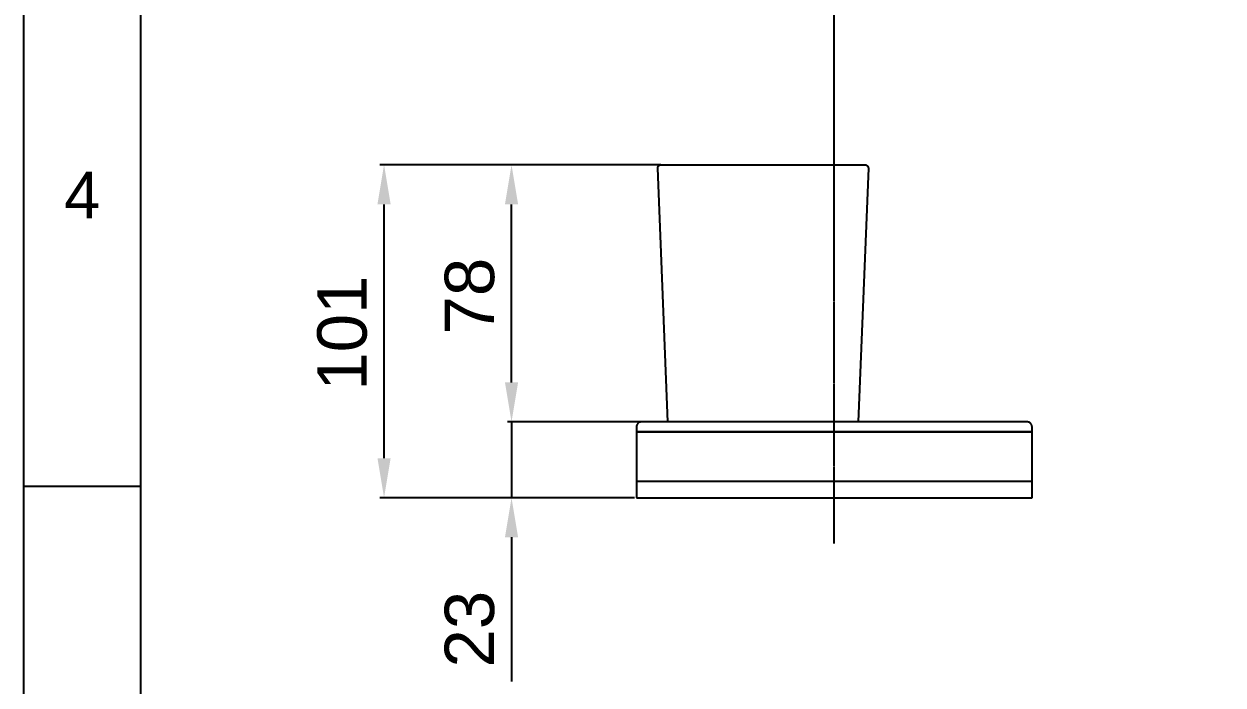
# Model space of a CAD drawing. Header units: millimetres. Extents: x 2411 to 3461, y 1233 to 2718.
# Drawn here: x 2410.8 to 2774.5, y 1915.4 to 2115.9 of the extents above; entities that cross this region are included whole.
import ezdxf

# ---------------------------------------------------------------- set-up
doc = ezdxf.new("R2010")
doc.units = ezdxf.units.MM
doc.linetypes.add('CENTER', pattern=[0.6, 0.375, -0.075, 0.075, -0.075])
for name, color, linetype in [('CEN2', 1, 'Continuous'), ('DIM2', 3, 'Continuous'), ('form22', 7, 'Continuous'), ('main', 7, 'Continuous')]:
    doc.layers.add(name, color=color, linetype=linetype)
doc.styles.get("Standard").update_dxf_attribs({"font": 'arial.ttf'})
doc.dimstyles.new('ISO-25', dxfattribs={"dimtxt": 2.5, "dimasz": 2.5, "dimexe": 1.25, "dimexo": 0.625, "dimtad": 1, "dimtxsty": 'Standard', "dimcen": 2.5, "dimadec": 0, "dimazin": 0, "dimtfac": 1, "dimtmove": 0, "dimatfit": 3, "dimfxl": 1, "dimarcsym": 0})

# ---------------------------------------------------------------- blocks, each defined once
blk = doc.blocks.new('*D43')
at = {"layer": 'Defpoints', "color": 0, "transparency": 16777216}
for p in [(2520.02, 2073.17), (2604.62, 2073.17), (2596.59, 1972.17)]:
    blk.add_point(p, dxfattribs=at)
at = {"layer": 'DIM2', "color": 0, "lineweight": -2, "transparency": 16777216}
for p, q in [((2604, 2073.17), (2518.77, 2073.17)), ((2520.02, 1984.17), (2520.02, 2061.17)), ((2595.96, 1972.17), (2518.77, 1972.17))]:
    blk.add_line(p, q, dxfattribs=at)
at = {"layer": 'DIM2', "color": 0, "transparency": 16777216}
for points in [[(2518.02, 2061.17), (2522.02, 2061.17), (2520.02, 2073.17)], [(2518.02, 1984.17), (2522.02, 1984.17), (2520.02, 1972.17)]]:
    blk.add_solid(points, dxfattribs=at)
at = {"layer": 'DIM2', "color": 0, "transparency": 16777216, "insert": (2507.36, 2022.11), "char_height": 15, "attachment_point": 5, "rotation": 90}
blk.add_mtext('101', dxfattribs=at)
blk = doc.blocks.new('*D44')
at = {"layer": 'Defpoints', "color": 0, "transparency": 16777216}
for p in [(2558.69, 2073.17), (2604.62, 2073.17), (2606.11, 1995.17)]:
    blk.add_point(p, dxfattribs=at)
at = {"layer": 'DIM2', "color": 0, "lineweight": -2, "transparency": 16777216}
for p, q in [((2604, 2073.17), (2557.44, 2073.17)), ((2558.69, 2007.17), (2558.69, 2061.17)), ((2605.49, 1995.17), (2557.44, 1995.17))]:
    blk.add_line(p, q, dxfattribs=at)
at = {"layer": 'DIM2', "color": 0, "transparency": 16777216}
for points in [[(2556.69, 2061.17), (2560.69, 2061.17), (2558.69, 2073.17)], [(2556.69, 2007.17), (2560.69, 2007.17), (2558.69, 1995.17)]]:
    blk.add_solid(points, dxfattribs=at)
at = {"layer": 'DIM2', "color": 0, "transparency": 16777216, "insert": (2546.03, 2033.32), "char_height": 15, "attachment_point": 5, "rotation": 90}
blk.add_mtext('78', dxfattribs=at)
blk = doc.blocks.new('*D36')
at = {"layer": 'Defpoints', "color": 0, "transparency": 16777216}
for p in [(2598.09, 1995.17), (2558.69, 1972.17), (2596.59, 1972.17)]:
    blk.add_point(p, dxfattribs=at)
at = {"layer": 'DIM2', "color": 0, "lineweight": -2, "transparency": 16777216}
for p, q in [((2558.69, 2007.17), (2558.69, 2019.17)), ((2597.46, 1995.17), (2557.44, 1995.17)), ((2558.69, 1995.17), (2558.69, 1972.17)), ((2595.96, 1972.17), (2557.44, 1972.17)), ((2558.69, 1960.17), (2558.69, 1916.43))]:
    blk.add_line(p, q, dxfattribs=at)
at = {"layer": 'DIM2', "color": 0, "transparency": 16777216}
for points in [[(2556.69, 2007.17), (2560.69, 2007.17), (2558.69, 1995.17)], [(2556.69, 1960.17), (2560.69, 1960.17), (2558.69, 1972.17)]]:
    blk.add_solid(points, dxfattribs=at)
at = {"layer": 'DIM2', "color": 0, "transparency": 16777216, "insert": (2546.02, 1932.3), "char_height": 15, "attachment_point": 5, "rotation": 90}
blk.add_mtext('23', dxfattribs=at)

msp = doc.modelspace()

# ---------------------------------------------------------------- linework, layer by layer
at = {"layer": 'CEN2', "linetype": 'CENTER'}
msp.add_line((2656.59, 1958.27), (2656.59, 2229.61), dxfattribs=at)
at = {"layer": 'form22'}
for p, q in [((2446.15, 2682.65), (2446.15, 1268.51)), ((2446.15, 1975.58), (2410.79, 1975.58))]:
    msp.add_line(p, q, dxfattribs=at)
msp.add_lwpolyline([(2410.79, 2718), (3460.79, 2718), (3460.79, 1233.16), (2410.79, 1233.16)], close=True, dxfattribs=at)
at = {"layer": 'main'}
for p, q in [((2603.04, 2072.21), (2603.05, 2072.25)), ((2603.04, 2072.18), (2603.04, 2072.21)), ((2603.04, 2072.15), (2603.04, 2072.18)), ((2603.04, 2072.11), (2603.04, 2072.15)), ((2606.11, 1995.17), (2603.04, 2072.11)), ((2603.05, 2072.32), (2603.06, 2072.35)), ((2603.05, 2072.28), (2603.05, 2072.32)), ((2603.05, 2072.25), (2603.05, 2072.28)), ((2603.06, 2072.35), (2603.07, 2072.39)), ((2603.07, 2072.39), (2603.08, 2072.42)), ((2603.08, 2072.45), (2603.1, 2072.49)), ((2603.08, 2072.42), (2603.08, 2072.45)), ((2603.1, 2072.49), (2603.11, 2072.52)), ((2603.11, 2072.52), (2603.12, 2072.55)), ((2603.12, 2072.55), (2603.13, 2072.58)), ((2603.13, 2072.58), (2603.15, 2072.61)), ((2603.15, 2072.61), (2603.16, 2072.64)), ((2603.16, 2072.64), (2603.18, 2072.67)), ((2603.18, 2072.67), (2603.2, 2072.7)), ((2603.2, 2072.7), (2603.22, 2072.73)), ((2603.22, 2072.73), (2603.24, 2072.76)), ((2603.24, 2072.76), (2603.26, 2072.79)), ((2603.26, 2072.79), (2603.28, 2072.81)), ((2603.28, 2072.81), (2603.31, 2072.84)), ((2603.31, 2072.84), (2603.33, 2072.87)), ((2603.33, 2072.87), (2603.35, 2072.89)), ((2603.35, 2072.89), (2603.38, 2072.91)), ((2603.38, 2072.91), (2603.41, 2072.94)), ((2603.41, 2072.94), (2603.43, 2072.96)), ((2603.43, 2072.96), (2603.46, 2072.98)), ((2603.46, 2072.98), (2603.49, 2073)), ((2603.49, 2073), (2603.52, 2073.02)), ((2603.52, 2073.02), (2603.55, 2073.03)), ((2603.55, 2073.03), (2603.58, 2073.05)), ((2603.58, 2073.05), (2603.61, 2073.07)), ((2603.61, 2073.07), (2603.64, 2073.08)), ((2603.64, 2073.08), (2603.67, 2073.1)), ((2603.67, 2073.1), (2603.7, 2073.11)), ((2603.7, 2073.11), (2603.74, 2073.12)), ((2603.74, 2073.12), (2603.77, 2073.13)), ((2603.77, 2073.13), (2603.8, 2073.14)), ((2603.8, 2073.14), (2603.84, 2073.15)), ((2603.84, 2073.15), (2603.87, 2073.15)), ((2603.87, 2073.15), (2603.9, 2073.16)), ((2603.9, 2073.16), (2603.94, 2073.16)), ((2603.94, 2073.16), (2603.97, 2073.17)), ((2603.97, 2073.17), (2604.01, 2073.17)), ((2604.01, 2073.17), (2604.04, 2073.17)), ((2604.04, 2073.17), (2604.59, 2073.17)), ((2604.62, 2073.17), (2613.13, 2073.17)), ((2613.13, 2073.17), (2656.85, 2073.17)), ((2656.85, 2073.17), (2665.35, 2073.17)), ((2666.93, 2072.11), (2663.86, 1995.17)), ((2665.39, 2073.17), (2665.93, 2073.17)), ((2665.93, 2073.17), (2665.97, 2073.17)), ((2665.97, 2073.17), (2666, 2073.17)), ((2666, 2073.17), (2666.03, 2073.16)), ((2666.03, 2073.16), (2666.07, 2073.16)), ((2666.07, 2073.16), (2666.1, 2073.15)), ((2666.1, 2073.15), (2666.14, 2073.15)), ((2666.14, 2073.15), (2666.17, 2073.14)), ((2666.17, 2073.14), (2666.2, 2073.13)), ((2666.2, 2073.13), (2666.24, 2073.12)), ((2666.24, 2073.12), (2666.27, 2073.11)), ((2666.27, 2073.11), (2666.3, 2073.1)), ((2666.3, 2073.1), (2666.33, 2073.08)), ((2666.33, 2073.08), (2666.36, 2073.07)), ((2666.36, 2073.07), (2666.4, 2073.05)), ((2666.4, 2073.05), (2666.43, 2073.03)), ((2666.43, 2073.03), (2666.46, 2073.02)), ((2666.46, 2073.02), (2666.48, 2073)), ((2666.48, 2073), (2666.51, 2072.98)), ((2666.51, 2072.98), (2666.54, 2072.96)), ((2666.54, 2072.96), (2666.57, 2072.94)), ((2666.57, 2072.94), (2666.59, 2072.91)), ((2666.59, 2072.91), (2666.62, 2072.89)), ((2666.62, 2072.89), (2666.64, 2072.87)), ((2666.64, 2072.87), (2666.67, 2072.84)), ((2666.67, 2072.84), (2666.69, 2072.81)), ((2666.69, 2072.81), (2666.71, 2072.79)), ((2666.71, 2072.79), (2666.73, 2072.76)), ((2666.73, 2072.76), (2666.75, 2072.73)), ((2666.75, 2072.73), (2666.77, 2072.7)), ((2666.77, 2072.7), (2666.79, 2072.67)), ((2666.79, 2072.67), (2666.81, 2072.64)), ((2666.81, 2072.64), (2666.82, 2072.61)), ((2666.82, 2072.61), (2666.84, 2072.58)), ((2666.84, 2072.58), (2666.85, 2072.55)), ((2666.85, 2072.55), (2666.87, 2072.52)), ((2666.87, 2072.52), (2666.88, 2072.49)), ((2666.88, 2072.49), (2666.89, 2072.45)), ((2666.89, 2072.45), (2666.9, 2072.42)), ((2666.9, 2072.42), (2666.91, 2072.39)), ((2666.91, 2072.39), (2666.91, 2072.35)), ((2666.91, 2072.35), (2666.92, 2072.32)), ((2666.92, 2072.32), (2666.92, 2072.28)), ((2666.92, 2072.28), (2666.93, 2072.25)), ((2666.93, 2072.25), (2666.93, 2072.21)), ((2666.93, 2072.21), (2666.93, 2072.18)), ((2666.93, 2072.18), (2666.93, 2072.15)), ((2666.93, 2072.15), (2666.93, 2072.11)), ((2596.6, 1993.82), (2596.59, 1993.77)), ((2596.59, 1993.77), (2596.59, 1993.72)), ((2596.59, 1993.72), (2596.59, 1993.67)), ((2596.59, 1993.67), (2596.59, 1992.17)), ((2596.61, 1993.92), (2596.6, 1993.87)), ((2596.6, 1993.87), (2596.6, 1993.82)), ((2596.62, 1993.97), (2596.61, 1993.92)), ((2596.63, 1994.02), (2596.62, 1993.97)), ((2596.64, 1994.07), (2596.63, 1994.02)), ((2596.66, 1994.12), (2596.64, 1994.07)), ((2596.68, 1994.17), (2596.66, 1994.12)), ((2596.69, 1994.22), (2596.68, 1994.17)), ((2596.71, 1994.27), (2596.69, 1994.22)), ((2596.73, 1994.31), (2596.71, 1994.27)), ((2596.76, 1994.36), (2596.73, 1994.31)), ((2596.78, 1994.4), (2596.76, 1994.36)), ((2596.81, 1994.45), (2596.78, 1994.4)), ((2596.83, 1994.49), (2596.81, 1994.45)), ((2596.86, 1994.53), (2596.83, 1994.49)), ((2596.89, 1994.58), (2596.86, 1994.53)), ((2596.92, 1994.62), (2596.89, 1994.58)), ((2596.96, 1994.66), (2596.92, 1994.62)), ((2596.99, 1994.69), (2596.96, 1994.66)), ((2597.03, 1994.73), (2596.99, 1994.69)), ((2597.06, 1994.77), (2597.03, 1994.73)), ((2597.1, 1994.8), (2597.06, 1994.77)), ((2597.14, 1994.83), (2597.1, 1994.8)), ((2597.18, 1994.86), (2597.14, 1994.83)), ((2597.22, 1994.89), (2597.18, 1994.86)), ((2597.27, 1994.92), (2597.22, 1994.89)), ((2597.31, 1994.95), (2597.27, 1994.92)), ((2597.35, 1994.98), (2597.31, 1994.95)), ((2597.4, 1995), (2597.35, 1994.98)), ((2597.44, 1995.02), (2597.4, 1995)), ((2597.49, 1995.05), (2597.44, 1995.02)), ((2597.54, 1995.06), (2597.49, 1995.05)), ((2597.59, 1995.08), (2597.54, 1995.06)), ((2597.63, 1995.1), (2597.59, 1995.08)), ((2597.68, 1995.11), (2597.63, 1995.1)), ((2597.73, 1995.13), (2597.68, 1995.11)), ((2597.78, 1995.14), (2597.73, 1995.13)), ((2597.83, 1995.15), (2597.78, 1995.14)), ((2597.88, 1995.16), (2597.83, 1995.15)), ((2597.94, 1995.16), (2597.88, 1995.16)), ((2597.99, 1995.17), (2597.94, 1995.16)), ((2598.04, 1995.17), (2597.99, 1995.17)), ((2598.09, 1995.17), (2598.04, 1995.17)), ((2715.09, 1995.17), (2598.09, 1995.17)), ((2715.14, 1995.17), (2715.09, 1995.17)), ((2715.19, 1995.17), (2715.14, 1995.17)), ((2715.24, 1995.16), (2715.19, 1995.17)), ((2715.29, 1995.16), (2715.24, 1995.16)), ((2715.34, 1995.15), (2715.29, 1995.16)), ((2715.39, 1995.14), (2715.34, 1995.15)), ((2715.44, 1995.13), (2715.39, 1995.14)), ((2715.49, 1995.11), (2715.44, 1995.13)), ((2715.54, 1995.1), (2715.49, 1995.11)), ((2715.59, 1995.08), (2715.54, 1995.1)), ((2715.64, 1995.06), (2715.59, 1995.08)), ((2715.69, 1995.05), (2715.64, 1995.06)), ((2715.73, 1995.02), (2715.69, 1995.05)), ((2715.78, 1995), (2715.73, 1995.02)), ((2715.82, 1994.98), (2715.78, 1995)), ((2715.87, 1994.95), (2715.82, 1994.98)), ((2715.91, 1994.92), (2715.87, 1994.95)), ((2715.95, 1994.89), (2715.91, 1994.92)), ((2715.99, 1994.86), (2715.95, 1994.89)), ((2716.04, 1994.83), (2715.99, 1994.86)), ((2716.07, 1994.8), (2716.04, 1994.83)), ((2716.11, 1994.77), (2716.07, 1994.8)), ((2716.15, 1994.73), (2716.11, 1994.77)), ((2716.18, 1994.69), (2716.15, 1994.73)), ((2716.22, 1994.66), (2716.18, 1994.69)), ((2716.25, 1994.62), (2716.22, 1994.66)), ((2716.28, 1994.58), (2716.25, 1994.62)), ((2716.31, 1994.53), (2716.28, 1994.58)), ((2716.34, 1994.49), (2716.31, 1994.53)), ((2716.37, 1994.45), (2716.34, 1994.49)), ((2716.4, 1994.4), (2716.37, 1994.45)), ((2716.42, 1994.36), (2716.4, 1994.4)), ((2716.44, 1994.31), (2716.42, 1994.36)), ((2716.46, 1994.27), (2716.44, 1994.31)), ((2716.48, 1994.22), (2716.46, 1994.27)), ((2716.5, 1994.17), (2716.48, 1994.22)), ((2716.52, 1994.12), (2716.5, 1994.17)), ((2716.53, 1994.07), (2716.52, 1994.12)), ((2716.55, 1994.02), (2716.53, 1994.07)), ((2716.56, 1993.97), (2716.55, 1994.02)), ((2716.57, 1993.92), (2716.56, 1993.97)), ((2716.57, 1993.87), (2716.57, 1993.92)), ((2716.58, 1993.82), (2716.57, 1993.87)), ((2716.59, 1993.77), (2716.58, 1993.82)), ((2716.59, 1993.72), (2716.59, 1993.77)), ((2716.59, 1993.67), (2716.59, 1993.72)), ((2716.59, 1992.17), (2716.59, 1993.67)), ((2596.59, 1992.17), (2716.59, 1992.17)), ((2716.59, 1992.17), (2596.59, 1992.17)), ((2596.59, 1992.17), (2596.59, 1972.17)), ((2716.59, 1972.17), (2716.59, 1992.17)), ((2596.59, 1977.17), (2716.59, 1977.17)), ((2596.59, 1972.17), (2716.59, 1972.17))]:
    msp.add_line(p, q, dxfattribs=at)

# ---------------------------------------------------------------- texts
at = {"layer": 'form22', "insert": (2428.47, 2063.96), "char_height": 14.14, "attachment_point": 5}
msp.add_mtext_dynamic_manual_height_columns('4', width=50, gutter_width=12.5, heights=[0], dxfattribs=at)

# ---------------------------------------------------------------- dimensions: what is measured, and where the dimension line sits
at = {"layer": 'DIM2', "color": 3}
for base, p1, picture, middle in [((2520.02, 2073.17), (2596.59, 1972.17), '*D43', (2520.02, 2022.11)), ((2558.69, 2073.17), (2606.11, 1995.17), '*D44', (2558.69, 2033.32))]:
    dim = msp.add_linear_dim(base=base, p1=p1, p2=(2604.62, 2073.17), angle=90, dimstyle='ISO-25', override={"dimtxt": 15, "dimasz": 12, "dimgap": 5, "dimdec": 0, "dimtix": 0, "dimtmove": 0}, dxfattribs=at)
    dim.commit()
    dim.dimension.update_dxf_attribs({"geometry": picture, "text_midpoint": middle, "dimtype": 160})
dim = msp.add_linear_dim(base=(2558.69, 1972.17), p1=(2598.09, 1995.17), p2=(2596.59, 1972.17), angle=90, dimstyle='ISO-25', override={"dimtxt": 15, "dimasz": 12, "dimgap": 5, "dimdec": 0, "dimtix": 0, "dimtmove": 0}, dxfattribs=at)
dim.commit()
dim.dimension.update_dxf_attribs({"geometry": '*D36', "text_midpoint": (2546.02, 1932.3)})

doc.saveas('drawing.dxf')
